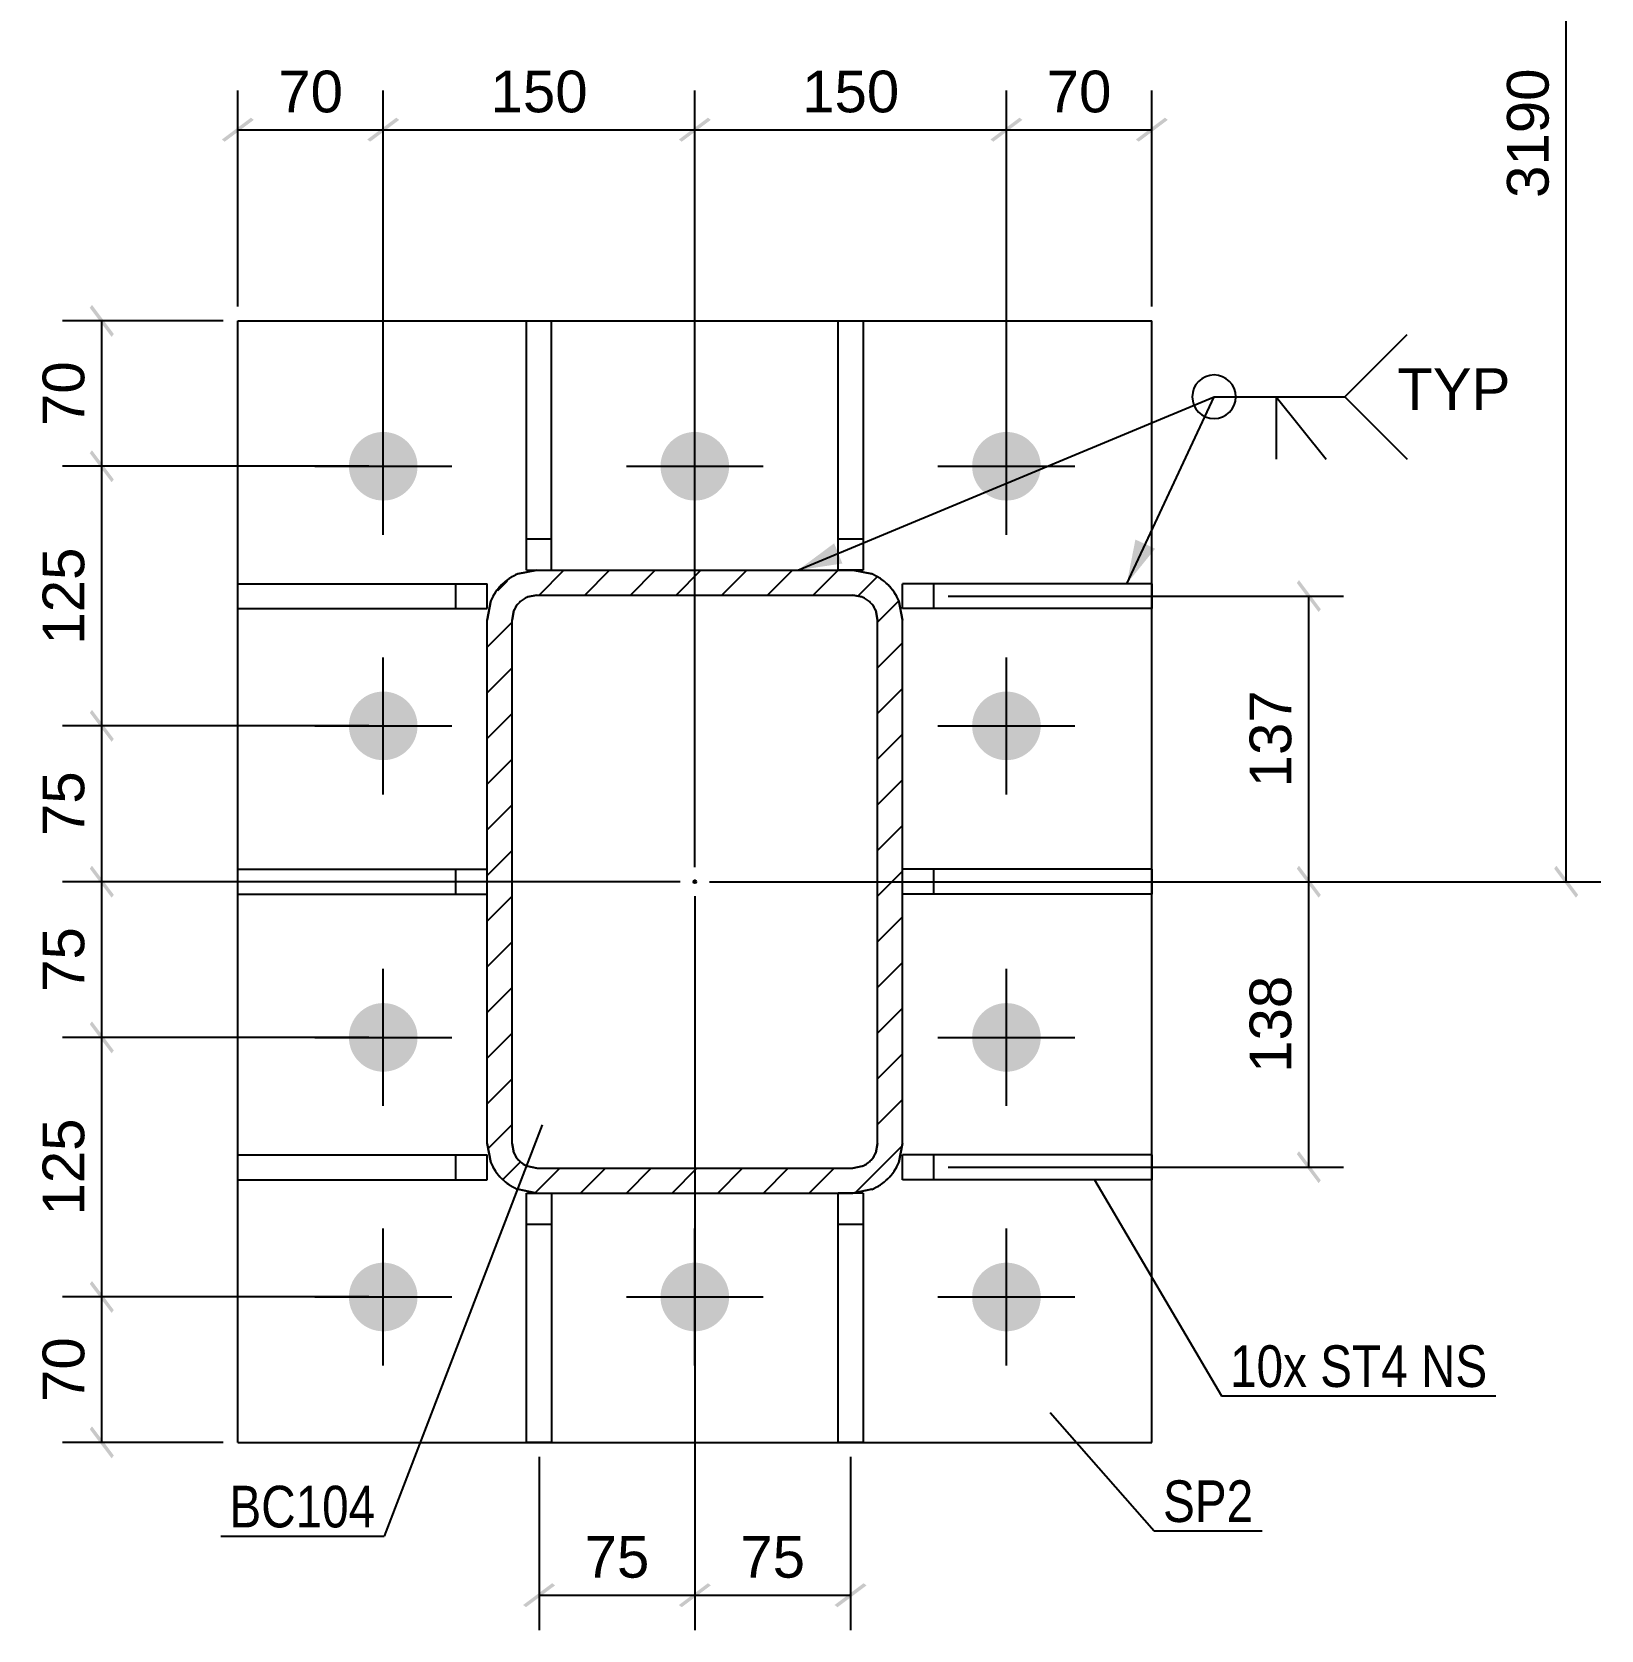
# Model space of a CAD drawing. Header units: millimetres. Extents: x -90 to 751, y -346 to 248.
# Drawn here: x 303.9 to 411.8, y -142.2 to -32.3 of the extents above; entities that cross this region are included whole.
import ezdxf

# ---------------------------------------------------------------- set-up
doc = ezdxf.new("R2010")
doc.units = ezdxf.units.MM
doc.linetypes.add('DXK_LINE_DOT2', pattern=[3.9198, 1.9599, -1.9599])
doc.linetypes.add('DXK_LINE_DOT3', pattern=[5.9187, 2.979, -0.9799, 0.9799, -0.9799])
doc.styles.add('Arial', font='ARIAL.TTF', dxfattribs={"height": 0.2})
doc.styles.add('Arial Narrow', font='ARIALN.TTF', dxfattribs={"height": 0.2})

# ---------------------------------------------------------------- blocks, each defined once
blk = doc.blocks.new('Part-389633021-2382 - 2295')
at = {"color": 2, "linetype": 'Continuous'}
for p, q in [((380.88, -70.21), (363.74, -70.21)), ((363.74, -71.92), (363.74, -70.21)), ((380.88, -70.21), (380.88, -71.92)), ((380.88, -71.92), (363.74, -71.92))]:
    blk.add_line(p, q, dxfattribs=at)
at = {"color": 7, "linetype": 'DXK_LINE_DOT2'}
blk.add_line((365.88, -71.92), (365.88, -70.21), dxfattribs=at)
blk = doc.blocks.new('Bolt-389633021-2441 - 2295')
at = {"linetype": 'Continuous'}
for points in [[(325.66, -62.13, -1), (330.38, -62.13, -1)], [(347.09, -62.13, -1), (351.81, -62.13, -1)], [(368.52, -62.13, -1), (373.24, -62.13, -1)], [(325.66, -79.99, -1), (330.38, -79.99, -1)], [(368.52, -79.99, -1), (373.24, -79.99, -1)], [(325.66, -101.42, -1), (330.38, -101.42, -1)], [(368.52, -101.42, -1), (373.24, -101.42, -1)], [(325.66, -119.28, -1), (330.38, -119.28, -1)], [(347.09, -119.28, -1), (351.81, -119.28, -1)], [(368.52, -119.28, -1), (373.24, -119.28, -1)]]:
    blk.add_hatch(color=1, dxfattribs=at).paths.add_polyline_path(points)
at = {"color": 1, "linetype": 'Continuous'}
for p, q in [((328.02, -66.85), (328.02, -57.42)), ((349.45, -66.85), (349.45, -57.42)), ((370.88, -66.85), (370.88, -57.42)), ((323.31, -62.13), (332.74, -62.13)), ((344.74, -62.13), (354.16, -62.13)), ((366.16, -62.13), (375.59, -62.13)), ((328.02, -84.71), (328.02, -75.28)), ((370.88, -84.71), (370.88, -75.28)), ((323.31, -79.99), (332.74, -79.99)), ((366.16, -79.99), (375.59, -79.99)), ((328.02, -106.13), (328.02, -96.71)), ((370.88, -106.13), (370.88, -96.71)), ((323.31, -101.42), (332.74, -101.42)), ((366.16, -101.42), (375.59, -101.42)), ((328.02, -123.99), (328.02, -114.56)), ((349.45, -123.99), (349.45, -114.56)), ((370.88, -123.99), (370.88, -114.56)), ((323.31, -119.28), (332.74, -119.28)), ((344.74, -119.28), (354.16, -119.28)), ((366.16, -119.28), (375.59, -119.28))]:
    blk.add_line(p, q, dxfattribs=at)
blk = doc.blocks.new('Part-389633021-2377 - 2295')
at = {"color": 2, "linetype": 'Continuous'}
for p, q in [((380.88, -89.85), (363.74, -89.85)), ((380.88, -89.85), (380.88, -91.56)), ((380.88, -91.56), (363.74, -91.56))]:
    blk.add_line(p, q, dxfattribs=at)
at = {"color": 7, "linetype": 'DXK_LINE_DOT2'}
for p, q in [((363.74, -91.56), (363.74, -89.85)), ((365.88, -91.56), (365.88, -89.85))]:
    blk.add_line(p, q, dxfattribs=at)
blk = doc.blocks.new('Part-389633021-2345 - 2295')
at = {"color": 2, "linetype": 'Continuous'}
for p, q in [((318.02, -129.28), (318.02, -52.13)), ((318.02, -52.13), (380.88, -52.13)), ((380.88, -129.28), (380.88, -52.13)), ((318.02, -129.28), (380.88, -129.28))]:
    blk.add_line(p, q, dxfattribs=at)
blk = doc.blocks.new('Part-389633021-2387 - 2295')
at = {"color": 2, "linetype": 'Continuous'}
for p, q in [((380.88, -109.49), (363.74, -109.49)), ((363.74, -111.21), (363.74, -109.49)), ((380.88, -109.49), (380.88, -111.21)), ((380.88, -111.21), (363.74, -111.21))]:
    blk.add_line(p, q, dxfattribs=at)
at = {"color": 7, "linetype": 'DXK_LINE_DOT2'}
blk.add_line((365.88, -111.21), (365.88, -109.49), dxfattribs=at)
blk = doc.blocks.new('Part-389633021-2456 - 2295')
at = {"linetype": 'Continuous'}
h = blk.add_hatch(dxfattribs=at)
h.set_pattern_fill('', scale=0.7, style=0, pattern_type=0)
h.set_pattern_definition([(45, (363.4747, -71.3935), (-1.57154, 1.57154), [])])
h.paths.add_polyline_path([(363.74, -72.71), (363.47, -71.39), (362.73, -70.28), (361.62, -69.54), (360.31, -69.28), (338.59, -69.28), (337.28, -69.54), (336.17, -70.28), (335.43, -71.39), (335.16, -72.71), (335.16, -108.71), (335.43, -110.02), (336.17, -111.13), (337.28, -111.87), (338.59, -112.13), (360.31, -112.13), (361.62, -111.87), (362.73, -111.13), (363.47, -110.02), (363.74, -108.71)])
h.paths.add_polyline_path([(361.89, -109.36), (361.52, -109.92), (360.96, -110.29), (360.31, -110.42), (338.59, -110.42), (337.94, -110.29), (337.38, -109.92), (337.01, -109.36), (336.88, -108.71), (336.88, -72.71), (337.01, -72.05), (337.38, -71.49), (337.94, -71.12), (338.59, -70.99), (360.31, -70.99), (360.96, -71.12), (361.52, -71.49), (361.89, -72.05), (362.02, -72.71), (362.02, -108.71)])
blk.add_hatch(color=30, dxfattribs=at).paths.add_polyline_path([(349.45, -90.81, -1), (349.45, -90.61, -1)])
at = {"color": 7, "linetype": 'DXK_LINE_DOT2'}
for p, q in [((337.28, -69.54), (338.59, -69.28)), ((338.59, -69.28), (360.31, -69.28)), ((360.31, -69.28), (361.62, -69.54)), ((335.16, -72.71), (335.43, -71.39)), ((338.59, -70.99), (337.94, -71.12)), ((338.59, -70.99), (360.31, -70.99)), ((360.96, -71.12), (360.31, -70.99)), ((363.47, -71.39), (363.74, -72.71)), ((337.01, -72.05), (336.88, -72.71)), ((362.02, -72.71), (361.89, -72.05)), ((335.16, -108.71), (335.16, -72.71)), ((336.88, -108.71), (336.88, -72.71)), ((362.02, -108.71), (362.02, -72.71)), ((363.74, -108.71), (363.74, -72.71)), ((335.43, -110.02), (335.16, -108.71)), ((336.88, -108.71), (337.01, -109.36)), ((361.89, -109.36), (362.02, -108.71)), ((363.74, -108.71), (363.47, -110.02)), ((337.94, -110.29), (338.59, -110.42)), ((338.59, -110.42), (360.31, -110.42)), ((360.31, -110.42), (360.96, -110.29)), ((338.59, -112.13), (337.28, -111.87)), ((338.59, -112.13), (360.31, -112.13)), ((361.62, -111.87), (360.31, -112.13))]:
    blk.add_line(p, q, dxfattribs=at)
at = {"color": 2, "linetype": 'Continuous'}
for p, q in [((338.59, -69.28), (337.28, -69.54)), ((338.59, -69.28), (360.31, -69.28)), ((361.62, -69.54), (360.31, -69.28)), ((335.43, -71.39), (335.16, -72.71)), ((337.94, -71.12), (338.59, -70.99)), ((338.59, -70.99), (360.31, -70.99)), ((360.31, -70.99), (360.96, -71.12)), ((363.74, -72.71), (363.47, -71.39)), ((336.88, -72.71), (337.01, -72.05)), ((361.89, -72.05), (362.02, -72.71)), ((335.16, -108.71), (335.16, -72.71)), ((336.88, -108.71), (336.88, -72.71)), ((362.02, -108.71), (362.02, -72.71)), ((363.74, -108.71), (363.74, -72.71)), ((335.16, -108.71), (335.43, -110.02)), ((337.01, -109.36), (336.88, -108.71)), ((362.02, -108.71), (361.89, -109.36)), ((363.47, -110.02), (363.74, -108.71)), ((338.59, -110.42), (337.94, -110.29)), ((338.59, -110.42), (360.31, -110.42)), ((360.96, -110.29), (360.31, -110.42)), ((337.28, -111.87), (338.59, -112.13)), ((338.59, -112.13), (360.31, -112.13)), ((360.31, -112.13), (361.62, -111.87))]:
    blk.add_line(p, q, dxfattribs=at)
at = {"color": 7, "linetype": 'DXK_LINE_DOT3'}
blk.add_line((349.45, -90.71), (349.45, -90.71), dxfattribs=at)
at = {"color": 30, "linetype": 'DXK_LINE_DOT3'}
blk.add_line((349.45, -90.71), (349.45, -90.71), dxfattribs=at)
at = {"color": 30, "linetype": 'Continuous'}
blk.add_circle((349.45, -90.71), 0.1, dxfattribs=at)
at = {"color": 7, "linetype": 'DXK_LINE_DOT2'}
for centre, radius, start, end in [((338.59, -72.71), 3.43, 112.5, 157.5), ((360.31, -72.71), 3.43, 22.5, 67.5), ((338.59, -72.71), 1.71, 112.5, 157.5), ((360.31, -72.71), 1.71, 22.5, 67.5), ((338.59, -108.71), 1.71, 202.5, 247.5), ((360.31, -108.71), 1.71, 292.5, 337.5), ((338.59, -108.71), 3.43, 202.5, 247.5), ((360.31, -108.71), 3.43, 292.5, 337.5)]:
    blk.add_arc(centre, radius, start, end, dxfattribs=at)
at = {"color": 2, "linetype": 'Continuous'}
for centre, radius, start, end in [((338.59, -72.71), 3.43, 112.5, 157.5), ((360.31, -72.71), 3.43, 22.5, 67.5), ((338.59, -72.71), 1.71, 112.5, 157.5), ((360.31, -72.71), 1.71, 22.5, 67.5), ((338.59, -108.71), 1.71, 202.5, 247.5), ((360.31, -108.71), 1.71, 292.5, 337.5), ((338.59, -108.71), 3.43, 202.5, 247.5), ((360.31, -108.71), 3.43, 292.5, 337.5)]:
    blk.add_arc(centre, radius, start, end, dxfattribs=at)
blk = doc.blocks.new('Part-389633021-2392 - 2295')
at = {"color": 2, "linetype": 'Continuous'}
for p, q in [((318.02, -91.56), (318.02, -89.85)), ((318.02, -89.85), (335.16, -89.85)), ((318.02, -91.56), (335.16, -91.56))]:
    blk.add_line(p, q, dxfattribs=at)
at = {"color": 7, "linetype": 'DXK_LINE_DOT2'}
for p, q in [((333.02, -91.56), (333.02, -89.85)), ((335.16, -91.56), (335.16, -89.85))]:
    blk.add_line(p, q, dxfattribs=at)
blk = doc.blocks.new('Part-389633021-2397 - 2295')
at = {"color": 2, "linetype": 'Continuous'}
for p, q in [((318.02, -71.92), (318.02, -70.21)), ((318.02, -70.21), (335.16, -70.21)), ((335.16, -71.92), (335.16, -70.21)), ((318.02, -71.92), (335.16, -71.92))]:
    blk.add_line(p, q, dxfattribs=at)
at = {"color": 7, "linetype": 'DXK_LINE_DOT2'}
blk.add_line((333.02, -71.92), (333.02, -70.21), dxfattribs=at)
blk = doc.blocks.new('Part-389633021-2402 - 2295')
at = {"color": 2, "linetype": 'Continuous'}
for p, q in [((318.02, -111.21), (318.02, -109.49)), ((318.02, -109.49), (335.16, -109.49)), ((335.16, -111.21), (335.16, -109.49)), ((318.02, -111.21), (335.16, -111.21))]:
    blk.add_line(p, q, dxfattribs=at)
at = {"color": 7, "linetype": 'DXK_LINE_DOT2'}
blk.add_line((333.02, -111.21), (333.02, -109.49), dxfattribs=at)
blk = doc.blocks.new('Part-389633021-2407 - 2295')
at = {"color": 2, "linetype": 'Continuous'}
for p, q in [((337.88, -129.28), (337.88, -112.13)), ((337.88, -112.13), (338.59, -112.13)), ((339.59, -112.13), (339.59, -129.28)), ((339.59, -129.28), (337.88, -129.28))]:
    blk.add_line(p, q, dxfattribs=at)
at = {"color": 7, "linetype": 'DXK_LINE_DOT2'}
for p, q in [((338.59, -112.13), (339.59, -112.13)), ((337.88, -114.28), (339.59, -114.28))]:
    blk.add_line(p, q, dxfattribs=at)
blk = doc.blocks.new('Part-389633021-2412 - 2295')
at = {"color": 2, "linetype": 'Continuous'}
for p, q in [((359.31, -129.28), (359.31, -112.13)), ((361.02, -112.13), (360.31, -112.13)), ((361.02, -112.13), (361.02, -129.28)), ((361.02, -129.28), (359.31, -129.28))]:
    blk.add_line(p, q, dxfattribs=at)
at = {"color": 7, "linetype": 'DXK_LINE_DOT2'}
for p, q in [((360.31, -112.13), (359.31, -112.13)), ((359.31, -114.28), (361.02, -114.28))]:
    blk.add_line(p, q, dxfattribs=at)
blk = doc.blocks.new('Part-389633021-2417 - 2295')
at = {"color": 2, "linetype": 'Continuous'}
for p, q in [((337.88, -69.28), (337.88, -52.13)), ((337.88, -52.13), (339.59, -52.13)), ((339.59, -69.28), (339.59, -52.13)), ((337.88, -69.28), (338.59, -69.28))]:
    blk.add_line(p, q, dxfattribs=at)
at = {"color": 7, "linetype": 'DXK_LINE_DOT2'}
for p, q in [((337.88, -67.13), (339.59, -67.13)), ((338.59, -69.28), (339.59, -69.28))]:
    blk.add_line(p, q, dxfattribs=at)
blk = doc.blocks.new('Part-389633021-2422 - 2295')
at = {"color": 2, "linetype": 'Continuous'}
for p, q in [((359.31, -69.28), (359.31, -52.13)), ((359.31, -52.13), (361.02, -52.13)), ((361.02, -52.13), (361.02, -69.28)), ((361.02, -69.28), (360.31, -69.28))]:
    blk.add_line(p, q, dxfattribs=at)
at = {"color": 7, "linetype": 'DXK_LINE_DOT2'}
for p, q in [((359.31, -67.13), (361.02, -67.13)), ((360.31, -69.28), (359.31, -69.28))]:
    blk.add_line(p, q, dxfattribs=at)
blk = doc.blocks.new('StraightDimension-389633021-25505 - 2295')
at = {"linetype": 'Continuous'}
for points in [[(348.55, -140.62), (348.35, -140.47), (350.35, -138.97), (350.55, -139.12)], [(361.06, -138.97), (361.26, -139.12), (359.26, -140.62), (359.06, -140.47)]]:
    blk.add_hatch(color=7, dxfattribs=at).paths.add_polyline_path(points)
at = {"color": 7, "linetype": 'Continuous'}
for p, q in [((349.45, -91.71), (349.45, -142.19)), ((360.16, -130.28), (360.16, -142.19)), ((349.45, -139.79), (360.16, -139.79))]:
    blk.add_line(p, q, dxfattribs=at)
at = {"color": 0}
blk.add_wipeout([(357.63, -139.19), (357.63, -134.99), (351.98, -134.99), (351.98, -139.19)], dxfattribs=at)
at = {"color": 3, "style": 'Arial'}
blk.add_text('75', height=2.865, dxfattribs=at).set_placement((352.58, -138.59))
blk = doc.blocks.new('StraightDimension-389633021-2545 - 2295')
at = {"linetype": 'Continuous'}
for points in [[(408.55, 13.15), (408.7, 13.35), (410.2, 11.35), (410.05, 11.15)], [(410.2, -91.61), (410.05, -91.81), (408.55, -89.81), (408.7, -89.61)]]:
    blk.add_hatch(color=7, dxfattribs=at).paths.add_polyline_path(points)
at = {"color": 7, "linetype": 'Continuous'}
for p, q in [((364.74, 12.25), (411.77, 12.25)), ((409.37, -90.71), (409.37, 12.25)), ((364.74, -90.71), (411.77, -90.71))]:
    blk.add_line(p, q, dxfattribs=at)
at = {"color": 0}
blk.add_wipeout([(408.77, -34.18), (404.57, -34.18), (404.57, -44.27), (408.77, -44.27)], dxfattribs=at)
at = {"color": 3, "style": 'Arial'}
blk.add_text('3190', height=2.865, rotation=90.0002, dxfattribs=at).set_placement((408.17, -43.67))
blk = doc.blocks.new('StraightDimension-389633021-25579 - 2295')
at = {"linetype": 'Continuous'}
for points in [[(307.84, -100.52), (307.99, -100.32), (309.49, -102.32), (309.34, -102.52)], [(309.49, -120.18), (309.34, -120.38), (307.84, -118.38), (307.99, -118.18)]]:
    blk.add_hatch(color=7, dxfattribs=at).paths.add_polyline_path(points)
at = {"color": 7, "linetype": 'Continuous'}
for p, q in [((327.02, -101.42), (305.96, -101.42)), ((308.66, -119.28), (308.66, -101.42)), ((327.02, -119.28), (305.96, -119.28))]:
    blk.add_line(p, q, dxfattribs=at)
at = {"color": 0}
blk.add_wipeout([(308.06, -106.41), (303.86, -106.41), (303.86, -114.28), (308.06, -114.28)], dxfattribs=at)
at = {"color": 3, "style": 'Arial'}
blk.add_text('125', height=2.865, rotation=90.0002, dxfattribs=at).set_placement((307.46, -113.68))
blk = doc.blocks.new('StraightDimension-389633021-25669 - 2295')
at = {"linetype": 'Continuous'}
for points in [[(390.85, -70.16), (391, -69.96), (392.5, -71.96), (392.35, -72.16)], [(392.5, -91.61), (392.35, -91.81), (390.85, -89.81), (391, -89.61)]]:
    blk.add_hatch(color=7, dxfattribs=at).paths.add_polyline_path(points)
at = {"color": 7, "linetype": 'Continuous'}
for p, q in [((366.88, -71.06), (394.07, -71.06)), ((391.67, -90.71), (391.67, -71.06)), ((350.45, -90.71), (394.07, -90.71))]:
    blk.add_line(p, q, dxfattribs=at)
at = {"color": 0}
blk.add_wipeout([(391.07, -76.95), (386.87, -76.95), (386.87, -84.82), (391.07, -84.82)], dxfattribs=at)
at = {"color": 3, "style": 'Arial'}
blk.add_text('137', height=2.865, rotation=90.0002, dxfattribs=at).set_placement((390.47, -84.22))
blk = doc.blocks.new('StraightDimension-389633021-25779 - 2295')
at = {"linetype": 'Continuous'}
for points in [[(348.55, -39.8), (348.35, -39.65), (350.35, -38.15), (350.55, -38.3)], [(371.78, -38.15), (371.98, -38.3), (369.98, -39.8), (369.78, -39.65)]]:
    blk.add_hatch(color=7, dxfattribs=at).paths.add_polyline_path(points)
at = {"color": 7, "linetype": 'Continuous'}
for p, q in [((349.45, -89.71), (349.45, -36.28)), ((370.88, -61.13), (370.88, -36.28)), ((349.45, -38.98), (370.88, -38.98))]:
    blk.add_line(p, q, dxfattribs=at)
at = {"color": 0}
blk.add_wipeout([(364.1, -38.38), (364.1, -34.18), (356.23, -34.18), (356.23, -38.38)], dxfattribs=at)
at = {"color": 3, "style": 'Arial'}
blk.add_text('150', height=2.865, dxfattribs=at).set_placement((356.83, -37.78))
blk = doc.blocks.new('StraightDimension-389633021-25506 - 2295')
at = {"linetype": 'Continuous'}
for points in [[(337.84, -140.62), (337.64, -140.47), (339.64, -138.97), (339.84, -139.12)], [(350.35, -138.97), (350.55, -139.12), (348.55, -140.62), (348.35, -140.47)]]:
    blk.add_hatch(color=7, dxfattribs=at).paths.add_polyline_path(points)
at = {"color": 7, "linetype": 'Continuous'}
for p, q in [((349.45, -91.71), (349.45, -142.19)), ((338.74, -130.28), (338.74, -142.19)), ((338.74, -139.79), (349.45, -139.79))]:
    blk.add_line(p, q, dxfattribs=at)
at = {"color": 0}
blk.add_wipeout([(346.92, -139.19), (346.92, -134.99), (341.27, -134.99), (341.27, -139.19)], dxfattribs=at)
at = {"color": 3, "style": 'Arial'}
blk.add_text('75', height=2.865, dxfattribs=at).set_placement((341.87, -138.59))
blk = doc.blocks.new('StraightDimension-389633021-25575 - 2295')
at = {"linetype": 'Continuous'}
for points in [[(309.49, -53.03), (309.34, -53.23), (307.84, -51.23), (307.99, -51.03)], [(307.84, -61.23), (307.99, -61.03), (309.49, -63.03), (309.34, -63.23)]]:
    blk.add_hatch(color=7, dxfattribs=at).paths.add_polyline_path(points)
at = {"color": 7, "linetype": 'Continuous'}
for p, q in [((317.02, -52.13), (305.96, -52.13)), ((308.66, -62.13), (308.66, -52.13)), ((327.02, -62.13), (305.96, -62.13))]:
    blk.add_line(p, q, dxfattribs=at)
at = {"color": 0}
blk.add_wipeout([(308.06, -54.31), (303.86, -54.31), (303.86, -59.96), (308.06, -59.96)], dxfattribs=at)
at = {"color": 3, "style": 'Arial'}
blk.add_text('70', height=2.865, rotation=90.0002, dxfattribs=at).set_placement((307.46, -59.36))
blk = doc.blocks.new('StraightDimension-389633021-25576 - 2295')
at = {"linetype": 'Continuous'}
for points in [[(307.84, -61.23), (307.99, -61.03), (309.49, -63.03), (309.34, -63.23)], [(309.49, -80.89), (309.34, -81.09), (307.84, -79.09), (307.99, -78.89)]]:
    blk.add_hatch(color=7, dxfattribs=at).paths.add_polyline_path(points)
at = {"color": 7, "linetype": 'Continuous'}
for p, q in [((327.02, -62.13), (305.96, -62.13)), ((308.66, -79.99), (308.66, -62.13)), ((327.02, -79.99), (305.96, -79.99))]:
    blk.add_line(p, q, dxfattribs=at)
at = {"color": 0}
blk.add_wipeout([(308.06, -67.13), (303.86, -67.13), (303.86, -75), (308.06, -75)], dxfattribs=at)
at = {"color": 3, "style": 'Arial'}
blk.add_text('125', height=2.865, rotation=90.0002, dxfattribs=at).set_placement((307.46, -74.4))
blk = doc.blocks.new('StraightDimension-389633021-25780 - 2295')
at = {"linetype": 'Continuous'}
for points in [[(327.12, -39.8), (326.92, -39.65), (328.92, -38.15), (329.12, -38.3)], [(350.35, -38.15), (350.55, -38.3), (348.55, -39.8), (348.35, -39.65)]]:
    blk.add_hatch(color=7, dxfattribs=at).paths.add_polyline_path(points)
at = {"color": 7, "linetype": 'Continuous'}
for p, q in [((328.02, -61.13), (328.02, -36.28)), ((349.45, -89.71), (349.45, -36.28)), ((328.02, -38.98), (349.45, -38.98))]:
    blk.add_line(p, q, dxfattribs=at)
at = {"color": 0}
blk.add_wipeout([(342.67, -38.38), (342.67, -34.18), (334.8, -34.18), (334.8, -38.38)], dxfattribs=at)
at = {"color": 3, "style": 'Arial'}
blk.add_text('150', height=2.865, dxfattribs=at).set_placement((335.4, -37.78))
blk = doc.blocks.new('StraightDimension-389633021-25577 - 2295')
at = {"linetype": 'Continuous'}
for points in [[(307.84, -79.09), (307.99, -78.89), (309.49, -80.89), (309.34, -81.09)], [(309.49, -91.61), (309.34, -91.81), (307.84, -89.81), (307.99, -89.61)]]:
    blk.add_hatch(color=7, dxfattribs=at).paths.add_polyline_path(points)
at = {"color": 7, "linetype": 'Continuous'}
for p, q in [((327.02, -79.99), (305.96, -79.99)), ((308.66, -90.71), (308.66, -79.99)), ((348.45, -90.71), (305.96, -90.71))]:
    blk.add_line(p, q, dxfattribs=at)
at = {"color": 0}
blk.add_wipeout([(308.06, -82.52), (303.86, -82.52), (303.86, -88.17), (308.06, -88.17)], dxfattribs=at)
at = {"color": 3, "style": 'Arial'}
blk.add_text('75', height=2.865, rotation=90.0002, dxfattribs=at).set_placement((307.46, -87.57))
blk = doc.blocks.new('StraightDimension-389633021-25578 - 2295')
at = {"linetype": 'Continuous'}
for points in [[(307.84, -89.81), (307.99, -89.61), (309.49, -91.61), (309.34, -91.81)], [(309.49, -102.32), (309.34, -102.52), (307.84, -100.52), (307.99, -100.32)]]:
    blk.add_hatch(color=7, dxfattribs=at).paths.add_polyline_path(points)
at = {"color": 7, "linetype": 'Continuous'}
for p, q in [((348.45, -90.71), (305.96, -90.71)), ((308.66, -101.42), (308.66, -90.71)), ((327.02, -101.42), (305.96, -101.42))]:
    blk.add_line(p, q, dxfattribs=at)
at = {"color": 0}
blk.add_wipeout([(308.06, -93.24), (303.86, -93.24), (303.86, -98.89), (308.06, -98.89)], dxfattribs=at)
at = {"color": 3, "style": 'Arial'}
blk.add_text('75', height=2.865, rotation=90.0002, dxfattribs=at).set_placement((307.46, -98.29))
blk = doc.blocks.new('StraightDimension-389633021-25580 - 2295')
at = {"linetype": 'Continuous'}
for points in [[(309.49, -120.18), (309.34, -120.38), (307.84, -118.38), (307.99, -118.18)], [(307.84, -128.38), (307.99, -128.18), (309.49, -130.18), (309.34, -130.38)]]:
    blk.add_hatch(color=7, dxfattribs=at).paths.add_polyline_path(points)
at = {"color": 7, "linetype": 'Continuous'}
for p, q in [((327.02, -119.28), (305.96, -119.28)), ((308.66, -129.28), (308.66, -119.28)), ((317.02, -129.28), (305.96, -129.28))]:
    blk.add_line(p, q, dxfattribs=at)
at = {"color": 0}
blk.add_wipeout([(308.06, -121.45), (303.86, -121.45), (303.86, -127.1), (308.06, -127.1)], dxfattribs=at)
at = {"color": 3, "style": 'Arial'}
blk.add_text('70', height=2.865, rotation=90.0002, dxfattribs=at).set_placement((307.46, -126.5))
blk = doc.blocks.new('StraightDimension-389633021-25670 - 2295')
at = {"linetype": 'Continuous'}
for points in [[(390.85, -89.81), (391, -89.61), (392.5, -91.61), (392.35, -91.81)], [(392.5, -111.25), (392.35, -111.45), (390.85, -109.45), (391, -109.25)]]:
    blk.add_hatch(color=7, dxfattribs=at).paths.add_polyline_path(points)
at = {"color": 7, "linetype": 'Continuous'}
for p, q in [((350.45, -90.71), (394.07, -90.71)), ((391.67, -110.35), (391.67, -90.71)), ((366.88, -110.35), (394.07, -110.35))]:
    blk.add_line(p, q, dxfattribs=at)
at = {"color": 0}
blk.add_wipeout([(391.07, -96.59), (386.87, -96.59), (386.87, -104.46), (391.07, -104.46)], dxfattribs=at)
at = {"color": 3, "style": 'Arial'}
blk.add_text('138', height=2.865, rotation=90.0002, dxfattribs=at).set_placement((390.47, -103.86))
blk = doc.blocks.new('StraightDimension-389633021-25778 - 2295')
at = {"linetype": 'Continuous'}
for points in [[(371.78, -38.15), (371.98, -38.3), (369.98, -39.8), (369.78, -39.65)], [(379.98, -39.8), (379.78, -39.65), (381.78, -38.15), (381.98, -38.3)]]:
    blk.add_hatch(color=7, dxfattribs=at).paths.add_polyline_path(points)
at = {"color": 7, "linetype": 'Continuous'}
for p, q in [((370.88, -61.13), (370.88, -36.28)), ((380.88, -51.13), (380.88, -36.28)), ((370.88, -38.98), (380.88, -38.98))]:
    blk.add_line(p, q, dxfattribs=at)
at = {"color": 0}
blk.add_wipeout([(378.7, -38.38), (378.7, -34.18), (373.05, -34.18), (373.05, -38.38)], dxfattribs=at)
at = {"color": 3, "style": 'Arial'}
blk.add_text('70', height=2.865, dxfattribs=at).set_placement((373.65, -37.78))
blk = doc.blocks.new('StraightDimension-389633021-25781 - 2295')
at = {"linetype": 'Continuous'}
for points in [[(318.92, -38.15), (319.12, -38.3), (317.12, -39.8), (316.92, -39.65)], [(327.12, -39.8), (326.92, -39.65), (328.92, -38.15), (329.12, -38.3)]]:
    blk.add_hatch(color=7, dxfattribs=at).paths.add_polyline_path(points)
at = {"color": 7, "linetype": 'Continuous'}
for p, q in [((318.02, -51.13), (318.02, -36.28)), ((328.02, -61.13), (328.02, -36.28)), ((318.02, -38.98), (328.02, -38.98))]:
    blk.add_line(p, q, dxfattribs=at)
at = {"color": 0}
blk.add_wipeout([(325.85, -38.38), (325.85, -34.18), (320.2, -34.18), (320.2, -38.38)], dxfattribs=at)
at = {"color": 3, "style": 'Arial'}
blk.add_text('70', height=2.865, dxfattribs=at).set_placement((320.8, -37.78))
blk = doc.blocks.new('Mark-389633021-2341 - 2295')
at = {"color": 30, "linetype": 'Continuous'}
for p, q in [((373.89, -127.23), (381.05, -135.36)), ((381.05, -135.36), (388.46, -135.36))]:
    blk.add_line(p, q, dxfattribs=at)
at = {"color": 0}
blk.add_wipeout([(387.86, -134.76), (387.86, -131.76), (381.65, -131.76), (381.65, -134.76)], dxfattribs=at)
blk.add_wipeout([(387.86, -134.76), (387.86, -131.76), (381.65, -131.76), (381.65, -134.76)], dxfattribs=at)
at = {"color": 3, "style": 'Arial Narrow'}
blk.add_text('SP2', height=2.863, dxfattribs=at).set_placement((381.65, -134.76))
blk = doc.blocks.new('MarkSet-389633021-2629 - 2295')
at = {"color": 30, "linetype": 'Continuous'}
for p, q in [((376.94, -111.21), (385.66, -126.07)), ((385.66, -126.07), (404.55, -126.07))]:
    blk.add_line(p, q, dxfattribs=at)
at = {"color": 0}
for points in [[(391.56, -125.47), (391.56, -122.47), (386.26, -122.47), (386.26, -125.47)], [(398.49, -125.47), (398.49, -122.47), (392.46, -122.47), (392.46, -125.47)], [(403.95, -125.47), (403.95, -122.47), (399.39, -122.47), (399.39, -125.47)]]:
    blk.add_wipeout(points, dxfattribs=at)
for points in [[(391.56, -125.47), (391.56, -122.47), (386.26, -122.47), (386.26, -125.47)], [(398.49, -125.47), (398.49, -122.47), (392.46, -122.47), (392.46, -125.47)], [(403.95, -125.47), (403.95, -122.47), (399.39, -122.47), (399.39, -125.47)]]:
    blk.add_wipeout(points, dxfattribs=at)
at = {"color": 3, "style": 'Arial Narrow'}
for s, p in [('10x', (386.26, -125.47)), ('ST4', (392.46, -125.47)), ('NS', (399.39, -125.47))]:
    blk.add_text(s, height=2.863, dxfattribs=at).set_placement(p)
blk = doc.blocks.new('WeldMark-389633021-16736 - 2295')
at = {"linetype": 'Continuous'}
for points in [[(359.6, -68.82), (356.54, -69.28), (359.03, -67.43)], [(381.11, -67.8), (379.16, -70.21), (379.75, -67.17)]]:
    blk.add_hatch(color=30, dxfattribs=at).paths.add_polyline_path(points)
at = {"color": 30, "linetype": 'Continuous'}
for p, q in [((356.54, -69.28), (385.16, -57.35)), ((379.16, -70.21), (385.16, -57.35)), ((385.16, -57.35), (394.16, -57.35))]:
    blk.add_line(p, q, dxfattribs=at)
at = {"color": 3, "linetype": 'Continuous'}
for q in [(392.87, -61.64), (389.44, -61.64)]:
    blk.add_line((389.44, -57.35), q, dxfattribs=at)
for start, end in [(90, 270), (270, 90)]:
    blk.add_arc((385.16, -57.35), 1.5, start, end, dxfattribs=at)
at = {"color": 0, "linetype": 'Continuous'}
blk.add_wipeout([(405.53, -58.25), (405.53, -55.25), (397.76, -55.25), (397.76, -58.25)], dxfattribs=at)
blk.add_wipeout([(405.53, -58.25), (405.53, -55.25), (397.76, -55.25), (397.76, -58.25)], dxfattribs=at)
at = {"color": 3, "linetype": 'Continuous'}
for q in [(398.44, -53.07), (398.44, -61.64)]:
    blk.add_line((394.16, -57.35), q, dxfattribs=at)
at = {"color": 3, "linetype": 'Continuous', "style": 'Arial'}
blk.add_text('TYP', height=2.865, dxfattribs=at).set_placement((397.76, -58.25))
blk = doc.blocks.new('Mark-389633021-2452 - 2295')
at = {"color": 30, "linetype": 'Continuous'}
for p in [(338.94, -107.44), (316.84, -135.73)]:
    blk.add_line(p, (328.09, -135.73), dxfattribs=at)
at = {"color": 0}
blk.add_wipeout([(327.49, -135.13), (327.49, -132.13), (317.44, -132.13), (317.44, -135.13)], dxfattribs=at)
blk.add_wipeout([(327.49, -135.13), (327.49, -132.13), (317.44, -132.13), (317.44, -135.13)], dxfattribs=at)
at = {"color": 3, "style": 'Arial Narrow'}
blk.add_text('BC104', height=2.863, dxfattribs=at).set_placement((317.44, -135.13))

msp = doc.modelspace()

# ---------------------------------------------------------------- block references
for name in ['Part-389633021-2345 - 2295', 'Part-389633021-2417 - 2295', 'Part-389633021-2422 - 2295', 'Bolt-389633021-2441 - 2295', 'Part-389633021-2397 - 2295', 'Part-389633021-2456 - 2295', 'Part-389633021-2382 - 2295', 'Part-389633021-2392 - 2295', 'Part-389633021-2377 - 2295', 'Part-389633021-2402 - 2295', 'Part-389633021-2387 - 2295', 'Part-389633021-2407 - 2295', 'Part-389633021-2412 - 2295']:
    msp.add_blockref(name, (0, 0))

# ---------------------------------------------------------------- next in the draw order: block references
for name in ['StraightDimension-389633021-2545 - 2295', 'StraightDimension-389633021-25575 - 2295', 'StraightDimension-389633021-25505 - 2295', 'StraightDimension-389633021-25579 - 2295', 'Mark-389633021-2341 - 2295']:
    msp.add_blockref(name, (0, 0))

# ---------------------------------------------------------------- next in the draw order: block references
for name in ['StraightDimension-389633021-25576 - 2295', 'StraightDimension-389633021-25669 - 2295', 'StraightDimension-389633021-25580 - 2295']:
    msp.add_blockref(name, (0, 0))

# ---------------------------------------------------------------- next in the draw order: block references
for name in ['StraightDimension-389633021-25779 - 2295', 'StraightDimension-389633021-25506 - 2295']:
    msp.add_blockref(name, (0, 0))

# ---------------------------------------------------------------- next in the draw order: block references
for name in ['StraightDimension-389633021-25780 - 2295', 'StraightDimension-389633021-25778 - 2295', 'Mark-389633021-2452 - 2295']:
    msp.add_blockref(name, (0, 0))

# ---------------------------------------------------------------- next in the draw order: block references
for name in ['StraightDimension-389633021-25781 - 2295', 'WeldMark-389633021-16736 - 2295', 'StraightDimension-389633021-25577 - 2295', 'StraightDimension-389633021-25670 - 2295']:
    msp.add_blockref(name, (0, 0))

# ---------------------------------------------------------------- next in the draw order: block references
for name in ['StraightDimension-389633021-25578 - 2295', 'MarkSet-389633021-2629 - 2295']:
    msp.add_blockref(name, (0, 0))

doc.saveas('drawing.dxf')
